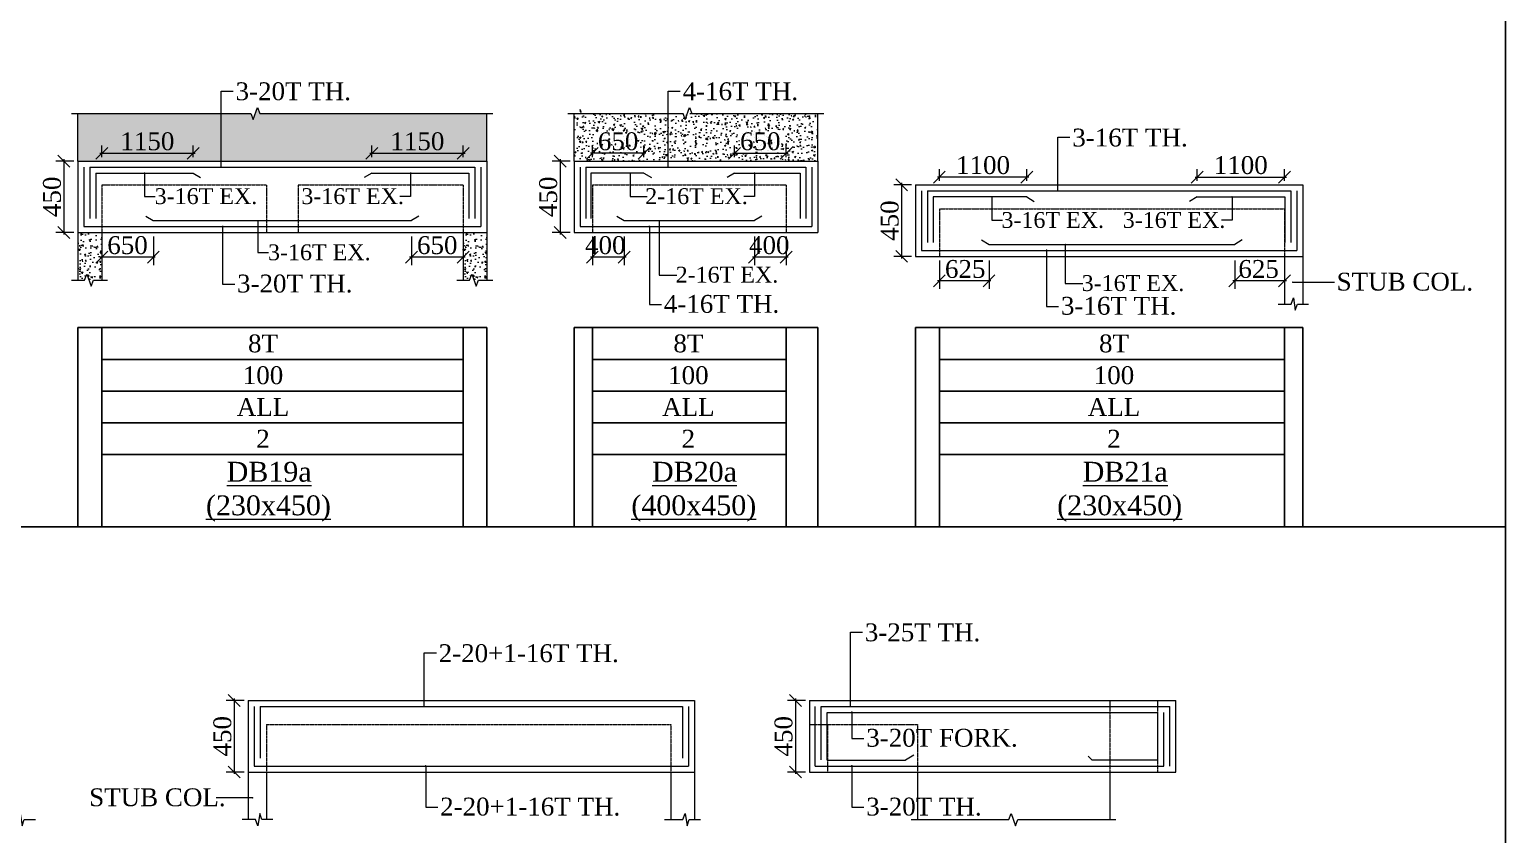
# Model space of a CAD drawing. Header units: millimetres. Extents: x 9787089 to 10042845, y -7706546 to -7623003.
# Drawn here: x 9947532 to 9966118, y -7682409 to -7672271 of the extents above; entities that cross this region are included whole.
import ezdxf
from ezdxf.enums import TextEntityAlignment as Align

# ---------------------------------------------------------------- set-up
doc = ezdxf.new("R2010")
doc.units = ezdxf.units.MM
doc.header["$LTSCALE"] = 10
doc.header["$PDMODE"] = 3
doc.linetypes.add('HIDDEN', pattern=[0.375, 0.25, -0.125])
doc.layers.add('S-COLUMN & WALL', color=7, linetype='Continuous', lineweight=18, true_color=0xfa321e)
for name, color, linetype, lineweight in [('S-CUT OUT LINE', 9, 'Continuous', 0), ('S-DIM L.S.', 7, 'Continuous', 0), ('S-HATCH', 8, 'Continuous', 0), ('S-L.S.SECTION', 5, 'Continuous', 0), ('S-L.S.SLAB LINE', 252, 'HIDDEN', 0), ('S-L.S.STEEL', 1, 'Continuous', 9), ('S-SECTION MARK', 7, 'Continuous', 0), ('S-TEXT', 7, 'Continuous', 0), ('S-TEXT L.S. BEAM NO.', 30, 'Continuous', 0), ('S-TEXT. L.S.', 7, 'Continuous', 0)]:
    doc.layers.add(name, color=color, linetype=linetype, lineweight=lineweight)
doc.layers.add('S-SHEET', color=250, linetype='Continuous')
doc.styles.add('135', font='arial.ttf', dxfattribs={"width": 0.8, "height": 135})
doc.styles.get("Standard").update_dxf_attribs({"font": 'arial.ttf'})
doc.styles.add('TEXT', font='times.ttf')
doc.dimstyles.new('75', dxfattribs={"dimtxt": 135, "dimasz": 90, "dimexe": 0.1, "dimexo": 0.03, "dimgap": 0.09, "dimtad": 1, "dimdec": 0, "dimzin": 0, "dimdsep": 46, "dimtxsty": '135', "dimblk": 'ARCHTICK', "dimcen": 0.09, "dimclrd": 256, "dimclre": 256, "dimclrt": 256, "dimadec": 0, "dimazin": 0, "dimtfac": 1, "dimtdec": 0, "dimtofl": 0, "dimtmove": 1, "dimatfit": 3, "dimldrblk": 'DOTSMALL', "dimfxl": 1, "dimtolj": 1, "dimtzin": 0, "dimlwd": -1, "dimlwe": -1, "dimarcsym": 0})
doc.dimstyles.new('SETU_1', dxfattribs={"dimtxt": 200, "dimasz": 150, "dimexe": 100, "dimexo": 50, "dimgap": 35, "dimtad": 1, "dimdec": 0, "dimzin": 0, "dimdsep": 46, "dimtxsty": 'Standard', "dimblk": 'OBLIQUE', "dimcen": 150, "dimdle": 25, "dimclrd": 256, "dimclre": 7, "dimclrt": 256, "dimadec": 0, "dimazin": 0, "dimtfac": 1, "dimtdec": 0, "dimtofl": 0, "dimtmove": 1, "dimatfit": 3, "dimfxl": 1, "dimtolj": 1, "dimtzin": 0, "dimlwd": -1, "dimlwe": 5, "dimarcsym": 1})
pattern_1 = [(50, (-302639.88, 96778.73), (182.184669, -15.9390855), [19.05, -209.55]), (355, (-302639.88, 96778.73), (-35.2434214, 191.0568452), [15.24, -167.6405842]), (100.4514447, (-302624.7, 96777.4), (146.941247, 175.117752), [16.1900088, -178.0902446]), (46.1842, (-302639.88, 96829.53), (271.079041, -42.042328), [28.575, -314.325]), (96.6355576, (-302617.3, 96826.03), (237.404134, 247.4261246), [24.285023, -267.135608]), (351.1841512, (-302639.88, 96829.53), (237.404134, 247.4261246), [22.859967, -251.459732]), (21, (-302614.48, 96816.83), (151.6143913, -102.2651982), [19.05, -209.55]), (326, (-302614.48, 96816.83), (61.8020283, 184.187966), [15.24, -167.64]), (71.451445, (-302601.85, 96808.3), (213.4164193, 81.922769), [16.1900088, -178.0899376]), (37.5, (-302639.885, 96778.73), (3.08860325, 84.55503887), [0, -165.608, 0, -170.18, 0, -168.275]), (7.5, (-302639.885, 96778.73), (66.8196625, 100.1805748), [0, -97.028, 0, -161.798, 0, -64.135]), (327.5, (-302696.53, 96778.73), (135.59059517, -5.728744), [0, -63.5, 0, -198.12, 0, -262.89]), (317.5, (-302721.93, 96778.73), (148.1291814, 25.426491), [0, -82.55, 0, -131.572, 0, -186.69])]

# ---------------------------------------------------------------- blocks, each defined once
blk = doc.blocks.new('_ArchTick')
at = {"color": 0, "linetype": 'ByBlock', "const_width": 0.15}
blk.add_lwpolyline([(-0.5, -0.5), (0.5, 0.5)], dxfattribs=at)
blk = doc.blocks.new('_Oblique')
at = {"color": 0, "linetype": 'ByBlock', "lineweight": -2}
blk.add_line((-0.5, -0.5), (0.5, 0.5), dxfattribs=at)
blk = doc.blocks.new('*D38')
at = {"layer": 'Defpoints', "color": 0, "transparency": 16777216}
for p in [(9948140, -7673928), (9947965, -7674828), (9948140, -7674828)]:
    blk.add_point(p, dxfattribs=at)
at = {"layer": 'S-DIM L.S.', "transparency": 16777216}
blk.add_line((9947965, -7673903), (9947965, -7674853), dxfattribs=at)
at = {"layer": 'S-DIM L.S.', "color": 7, "lineweight": 5, "transparency": 16777216}
for p, q in [((9948090, -7673928), (9947865, -7673928)), ((9948090, -7674828), (9947865, -7674828))]:
    blk.add_line(p, q, dxfattribs=at)
at = {"layer": 'S-DIM L.S.', "transparency": 16777216, "xscale": 150, "yscale": 150, "zscale": 150}
for p, rotation in [((9947965, -7673928), 90), ((9947965, -7674828), 270)]:
    blk.add_blockref('_Oblique', p, dxfattribs=dict(at, rotation=rotation))
at = {"layer": 'S-DIM L.S.', "transparency": 16777216, "insert": (9947816, -7674378), "char_height": 225, "attachment_point": 5, "rotation": 90, "style": 'TEXT'}
blk.add_mtext('\\A1;450', dxfattribs=at)
blk = doc.blocks.new('*D39')
at = {"layer": 'Defpoints', "color": 0, "transparency": 16777216}
for p in [(9954389, -7673928), (9954214, -7674828), (9954389, -7674828)]:
    blk.add_point(p, dxfattribs=at)
at = {"layer": 'S-DIM L.S.', "transparency": 16777216}
blk.add_line((9954214, -7673903), (9954214, -7674853), dxfattribs=at)
at = {"layer": 'S-DIM L.S.', "color": 7, "lineweight": 5, "transparency": 16777216}
for p, q in [((9954339, -7673928), (9954114, -7673928)), ((9954339, -7674828), (9954114, -7674828))]:
    blk.add_line(p, q, dxfattribs=at)
at = {"layer": 'S-DIM L.S.', "transparency": 16777216, "xscale": 150, "yscale": 150, "zscale": 150}
for p, rotation in [((9954214, -7673928), 90), ((9954214, -7674828), 270)]:
    blk.add_blockref('_Oblique', p, dxfattribs=dict(at, rotation=rotation))
at = {"layer": 'S-DIM L.S.', "transparency": 16777216, "insert": (9954064, -7674378), "char_height": 225, "attachment_point": 5, "rotation": 90, "style": 'TEXT'}
blk.add_mtext('\\A1;450', dxfattribs=at)
blk = doc.blocks.new('*D40')
at = {"layer": 'Defpoints', "color": 0, "transparency": 16777216}
for p in [(9958689, -7674228), (9958514, -7675128), (9958689, -7675128)]:
    blk.add_point(p, dxfattribs=at)
at = {"layer": 'S-DIM L.S.', "color": 7, "lineweight": 5, "transparency": 16777216}
for p, q in [((9958639, -7674228), (9958414, -7674228)), ((9958639, -7675128), (9958414, -7675128))]:
    blk.add_line(p, q, dxfattribs=at)
at = {"layer": 'S-DIM L.S.', "transparency": 16777216}
blk.add_line((9958514, -7674203), (9958514, -7675153), dxfattribs=at)
at = {"layer": 'S-DIM L.S.', "transparency": 16777216, "xscale": 150, "yscale": 150, "zscale": 150}
for p, rotation in [((9958514, -7674228), 90), ((9958514, -7675128), 270)]:
    blk.add_blockref('_Oblique', p, dxfattribs=dict(at, rotation=rotation))
at = {"layer": 'S-DIM L.S.', "transparency": 16777216, "insert": (9958364, -7674678), "char_height": 225, "attachment_point": 5, "rotation": 90, "style": 'TEXT'}
blk.add_mtext('\\A1;450', dxfattribs=at)
blk = doc.blocks.new('*D45')
at = {"layer": 'Defpoints', "color": 0, "transparency": 16777216}
for p in [(9950286, -7680722), (9950110, -7681622), (9950286, -7681622)]:
    blk.add_point(p, dxfattribs=at)
at = {"layer": 'S-DIM L.S.', "color": 7, "lineweight": 5, "transparency": 16777216}
for p, q in [((9950236, -7680722), (9950010, -7680722)), ((9950236, -7681622), (9950010, -7681622))]:
    blk.add_line(p, q, dxfattribs=at)
at = {"layer": 'S-DIM L.S.', "transparency": 16777216}
blk.add_line((9950110, -7680697), (9950110, -7681647), dxfattribs=at)
at = {"layer": 'S-DIM L.S.', "transparency": 16777216, "xscale": 150, "yscale": 150, "zscale": 150}
for p, rotation in [((9950110, -7680722), 90), ((9950110, -7681622), 270)]:
    blk.add_blockref('_Oblique', p, dxfattribs=dict(at, rotation=rotation))
at = {"layer": 'S-DIM L.S.', "transparency": 16777216, "insert": (9949961, -7681172), "char_height": 225, "attachment_point": 5, "rotation": 90, "style": 'TEXT'}
blk.add_mtext('\\A1;450', dxfattribs=at)
blk = doc.blocks.new('*D46')
at = {"layer": 'Defpoints', "color": 0, "transparency": 16777216}
for p in [(9957352, -7680722), (9957177, -7681622), (9957352, -7681622)]:
    blk.add_point(p, dxfattribs=at)
at = {"layer": 'S-DIM L.S.', "color": 7, "lineweight": 5, "transparency": 16777216}
for p, q in [((9957302, -7680722), (9957077, -7680722)), ((9957302, -7681622), (9957077, -7681622))]:
    blk.add_line(p, q, dxfattribs=at)
at = {"layer": 'S-DIM L.S.', "transparency": 16777216}
blk.add_line((9957177, -7680697), (9957177, -7681647), dxfattribs=at)
at = {"layer": 'S-DIM L.S.', "transparency": 16777216, "xscale": 150, "yscale": 150, "zscale": 150}
for p, rotation in [((9957177, -7680722), 90), ((9957177, -7681622), 270)]:
    blk.add_blockref('_Oblique', p, dxfattribs=dict(at, rotation=rotation))
at = {"layer": 'S-DIM L.S.', "transparency": 16777216, "insert": (9957027, -7681172), "char_height": 225, "attachment_point": 5, "rotation": 90, "style": 'TEXT'}
blk.add_mtext('\\A1;450', dxfattribs=at)
blk = doc.blocks.new('*D67')
at = {"layer": 'Defpoints', "color": 0, "transparency": 16777216}
for p in [(9952341, -7674828), (9952991, -7674828), (9952341, -7675137)]:
    blk.add_point(p, dxfattribs=at)
at = {"layer": 'S-DIM L.S.', "color": 7, "lineweight": 5, "transparency": 16777216}
for p, q in [((9952341, -7674878), (9952341, -7675237)), ((9952991, -7674878), (9952991, -7675237))]:
    blk.add_line(p, q, dxfattribs=at)
at = {"layer": 'S-DIM L.S.', "transparency": 16777216}
blk.add_line((9953016, -7675137), (9952316, -7675137), dxfattribs=at)
at = {"layer": 'S-DIM L.S.', "transparency": 16777216, "xscale": 150, "yscale": 150, "zscale": 150, "rotation": 180}
blk.add_blockref('_Oblique', (9952341, -7675137), dxfattribs=at)
at = {"layer": 'S-DIM L.S.', "transparency": 16777216, "xscale": 150, "yscale": 150, "zscale": 150}
blk.add_blockref('_Oblique', (9952991, -7675137), dxfattribs=at)
at = {"layer": 'S-DIM L.S.', "transparency": 16777216, "insert": (9952666, -7674988), "char_height": 225, "attachment_point": 5, "style": 'TEXT'}
blk.add_mtext('\\A1;650', dxfattribs=at)
blk = doc.blocks.new('*D68')
at = {"layer": 'Defpoints', "color": 0, "transparency": 16777216}
for p in [(9948441, -7674828), (9949091, -7674828), (9948441, -7675137)]:
    blk.add_point(p, dxfattribs=at)
at = {"layer": 'S-DIM L.S.', "color": 7, "lineweight": 5, "transparency": 16777216}
for p, q in [((9948441, -7674878), (9948441, -7675237)), ((9949091, -7674878), (9949091, -7675237))]:
    blk.add_line(p, q, dxfattribs=at)
at = {"layer": 'S-DIM L.S.', "transparency": 16777216}
blk.add_line((9949116, -7675137), (9948416, -7675137), dxfattribs=at)
at = {"layer": 'S-DIM L.S.', "transparency": 16777216, "xscale": 150, "yscale": 150, "zscale": 150, "rotation": 180}
blk.add_blockref('_Oblique', (9948441, -7675137), dxfattribs=at)
at = {"layer": 'S-DIM L.S.', "transparency": 16777216, "xscale": 150, "yscale": 150, "zscale": 150}
blk.add_blockref('_Oblique', (9949091, -7675137), dxfattribs=at)
at = {"layer": 'S-DIM L.S.', "transparency": 16777216, "insert": (9948766, -7674988), "char_height": 225, "attachment_point": 5, "style": 'TEXT'}
blk.add_mtext('\\A1;650', dxfattribs=at)
blk = doc.blocks.new('*D70')
at = {"layer": 'Defpoints', "color": 0, "transparency": 16777216}
for p in [(9949591, -7673830), (9948441, -7673928, 0), (9949591, -7673928, 0)]:
    blk.add_point(p, dxfattribs=at)
at = {"layer": 'S-DIM L.S.', "transparency": 16777216}
blk.add_line((9948416, -7673830), (9949616, -7673830), dxfattribs=at)
at = {"layer": 'S-DIM L.S.', "color": 7, "lineweight": 5, "transparency": 16777216}
for p, q in [((9948441, -7673878), (9948441, -7673730)), ((9949591, -7673878), (9949591, -7673730))]:
    blk.add_line(p, q, dxfattribs=at)
at = {"layer": 'S-DIM L.S.', "transparency": 16777216, "xscale": 150, "yscale": 150, "zscale": 150, "rotation": 180}
blk.add_blockref('_Oblique', (9948441, -7673830), dxfattribs=at)
at = {"layer": 'S-DIM L.S.', "transparency": 16777216, "xscale": 150, "yscale": 150, "zscale": 150}
blk.add_blockref('_Oblique', (9949591, -7673830), dxfattribs=at)
at = {"layer": 'S-DIM L.S.', "transparency": 16777216, "insert": (9949016, -7673680), "char_height": 225, "attachment_point": 5, "style": 'TEXT'}
blk.add_mtext('\\A1;1150', dxfattribs=at)
blk = doc.blocks.new('*D69')
at = {"layer": 'Defpoints', "color": 0, "transparency": 16777216}
for p in [(9952991, -7673830), (9951841, -7673928, 0), (9952991, -7673928, 0)]:
    blk.add_point(p, dxfattribs=at)
at = {"layer": 'S-DIM L.S.', "transparency": 16777216}
blk.add_line((9951816, -7673830), (9953016, -7673830), dxfattribs=at)
at = {"layer": 'S-DIM L.S.', "color": 7, "lineweight": 5, "transparency": 16777216}
for p, q in [((9951841, -7673878), (9951841, -7673730)), ((9952991, -7673878), (9952991, -7673730))]:
    blk.add_line(p, q, dxfattribs=at)
at = {"layer": 'S-DIM L.S.', "transparency": 16777216, "xscale": 150, "yscale": 150, "zscale": 150, "rotation": 180}
blk.add_blockref('_Oblique', (9951841, -7673830), dxfattribs=at)
at = {"layer": 'S-DIM L.S.', "transparency": 16777216, "xscale": 150, "yscale": 150, "zscale": 150}
blk.add_blockref('_Oblique', (9952991, -7673830), dxfattribs=at)
at = {"layer": 'S-DIM L.S.', "transparency": 16777216, "insert": (9952416, -7673680), "char_height": 225, "attachment_point": 5, "style": 'TEXT'}
blk.add_mtext('\\A1;1150', dxfattribs=at)
blk = doc.blocks.new('*D71')
at = {"layer": 'Defpoints', "color": 0, "transparency": 16777216}
for p in [(9956659, -7674828), (9957059, -7674828), (9956659, -7675137)]:
    blk.add_point(p, dxfattribs=at)
at = {"layer": 'S-DIM L.S.', "color": 7, "lineweight": 5, "transparency": 16777216}
for p, q in [((9956659, -7674878), (9956659, -7675237)), ((9957059, -7674878), (9957059, -7675237))]:
    blk.add_line(p, q, dxfattribs=at)
at = {"layer": 'S-DIM L.S.', "transparency": 16777216}
blk.add_line((9957084, -7675137), (9956634, -7675137), dxfattribs=at)
at = {"layer": 'S-DIM L.S.', "transparency": 16777216, "xscale": 150, "yscale": 150, "zscale": 150, "rotation": 180}
blk.add_blockref('_Oblique', (9956659, -7675137), dxfattribs=at)
at = {"layer": 'S-DIM L.S.', "transparency": 16777216, "xscale": 150, "yscale": 150, "zscale": 150}
blk.add_blockref('_Oblique', (9957059, -7675137), dxfattribs=at)
at = {"layer": 'S-DIM L.S.', "transparency": 16777216, "insert": (9956847, -7674988), "char_height": 225, "attachment_point": 5, "style": 'TEXT'}
blk.add_mtext('\\A1;400', dxfattribs=at)
blk = doc.blocks.new('*D72')
at = {"layer": 'Defpoints', "color": 0, "transparency": 16777216}
for p in [(9954619, -7674828), (9955019, -7674828), (9954619, -7675137)]:
    blk.add_point(p, dxfattribs=at)
at = {"layer": 'S-DIM L.S.', "color": 7, "lineweight": 5, "transparency": 16777216}
for p, q in [((9954619, -7674878), (9954619, -7675237)), ((9955019, -7674878), (9955019, -7675237))]:
    blk.add_line(p, q, dxfattribs=at)
at = {"layer": 'S-DIM L.S.', "transparency": 16777216}
blk.add_line((9955044, -7675137), (9954594, -7675137), dxfattribs=at)
at = {"layer": 'S-DIM L.S.', "transparency": 16777216, "xscale": 150, "yscale": 150, "zscale": 150, "rotation": 180}
blk.add_blockref('_Oblique', (9954619, -7675137), dxfattribs=at)
at = {"layer": 'S-DIM L.S.', "transparency": 16777216, "xscale": 150, "yscale": 150, "zscale": 150}
blk.add_blockref('_Oblique', (9955019, -7675137), dxfattribs=at)
at = {"layer": 'S-DIM L.S.', "transparency": 16777216, "insert": (9954782, -7674988), "char_height": 225, "attachment_point": 5, "style": 'TEXT'}
blk.add_mtext('\\A1;400', dxfattribs=at)
blk = doc.blocks.new('*D73')
at = {"layer": 'Defpoints', "color": 0, "transparency": 16777216}
for p in [(9957059, -7673830), (9956409, -7673928, 0), (9957059, -7673928, 0)]:
    blk.add_point(p, dxfattribs=at)
at = {"layer": 'S-DIM L.S.', "transparency": 16777216}
blk.add_line((9956384, -7673830), (9957084, -7673830), dxfattribs=at)
at = {"layer": 'S-DIM L.S.', "color": 7, "lineweight": 5, "transparency": 16777216}
for p, q in [((9956409, -7673878), (9956409, -7673730)), ((9957059, -7673878), (9957059, -7673730))]:
    blk.add_line(p, q, dxfattribs=at)
at = {"layer": 'S-DIM L.S.', "transparency": 16777216, "xscale": 150, "yscale": 150, "zscale": 150, "rotation": 180}
blk.add_blockref('_Oblique', (9956409, -7673830), dxfattribs=at)
at = {"layer": 'S-DIM L.S.', "transparency": 16777216, "xscale": 150, "yscale": 150, "zscale": 150}
blk.add_blockref('_Oblique', (9957059, -7673830), dxfattribs=at)
at = {"layer": 'S-DIM L.S.', "transparency": 16777216, "insert": (9956734, -7673680), "char_height": 225, "attachment_point": 5, "style": 'TEXT'}
blk.add_mtext('\\A1;650', dxfattribs=at)
blk = doc.blocks.new('*D74')
at = {"layer": 'Defpoints', "color": 0, "transparency": 16777216}
for p in [(9954619, -7673830), (9954619, -7673928, 0), (9955269, -7673928, 0)]:
    blk.add_point(p, dxfattribs=at)
at = {"layer": 'S-DIM L.S.', "transparency": 16777216}
blk.add_line((9955294, -7673830), (9954594, -7673830), dxfattribs=at)
at = {"layer": 'S-DIM L.S.', "color": 7, "lineweight": 5, "transparency": 16777216}
for p, q in [((9954619, -7673878), (9954619, -7673730)), ((9955269, -7673878), (9955269, -7673730))]:
    blk.add_line(p, q, dxfattribs=at)
at = {"layer": 'S-DIM L.S.', "transparency": 16777216, "xscale": 150, "yscale": 150, "zscale": 150, "rotation": 180}
blk.add_blockref('_Oblique', (9954619, -7673830), dxfattribs=at)
at = {"layer": 'S-DIM L.S.', "transparency": 16777216, "xscale": 150, "yscale": 150, "zscale": 150}
blk.add_blockref('_Oblique', (9955269, -7673830), dxfattribs=at)
at = {"layer": 'S-DIM L.S.', "transparency": 16777216, "insert": (9954944, -7673680), "char_height": 225, "attachment_point": 5, "style": 'TEXT'}
blk.add_mtext('\\A1;650', dxfattribs=at)
blk = doc.blocks.new('*D75')
at = {"layer": 'Defpoints', "color": 0, "transparency": 16777216}
for p in [(9962709, -7675128), (9963334, -7675128), (9962709, -7675437)]:
    blk.add_point(p, dxfattribs=at)
at = {"layer": 'S-DIM L.S.', "color": 7, "lineweight": 5, "transparency": 16777216}
for p, q in [((9962709, -7675178), (9962709, -7675537)), ((9963334, -7675178), (9963334, -7675537))]:
    blk.add_line(p, q, dxfattribs=at)
at = {"layer": 'S-DIM L.S.', "transparency": 16777216}
blk.add_line((9963359, -7675437), (9962684, -7675437), dxfattribs=at)
at = {"layer": 'S-DIM L.S.', "transparency": 16777216, "xscale": 150, "yscale": 150, "zscale": 150, "rotation": 180}
blk.add_blockref('_Oblique', (9962709, -7675437), dxfattribs=at)
at = {"layer": 'S-DIM L.S.', "transparency": 16777216, "xscale": 150, "yscale": 150, "zscale": 150}
blk.add_blockref('_Oblique', (9963334, -7675437), dxfattribs=at)
at = {"layer": 'S-DIM L.S.', "transparency": 16777216, "insert": (9963009, -7675288), "char_height": 225, "attachment_point": 5, "style": 'TEXT'}
blk.add_mtext('\\A1;625', dxfattribs=at)
blk = doc.blocks.new('*D76')
at = {"layer": 'Defpoints', "color": 0, "transparency": 16777216}
for p in [(9958989, -7675128), (9959614, -7675128), (9958989, -7675437)]:
    blk.add_point(p, dxfattribs=at)
at = {"layer": 'S-DIM L.S.', "color": 7, "lineweight": 5, "transparency": 16777216}
for p, q in [((9958989, -7675178), (9958989, -7675537)), ((9959614, -7675178), (9959614, -7675537))]:
    blk.add_line(p, q, dxfattribs=at)
at = {"layer": 'S-DIM L.S.', "transparency": 16777216}
blk.add_line((9959639, -7675437), (9958964, -7675437), dxfattribs=at)
at = {"layer": 'S-DIM L.S.', "transparency": 16777216, "xscale": 150, "yscale": 150, "zscale": 150, "rotation": 180}
blk.add_blockref('_Oblique', (9958989, -7675437), dxfattribs=at)
at = {"layer": 'S-DIM L.S.', "transparency": 16777216, "xscale": 150, "yscale": 150, "zscale": 150}
blk.add_blockref('_Oblique', (9959614, -7675437), dxfattribs=at)
at = {"layer": 'S-DIM L.S.', "transparency": 16777216, "insert": (9959314, -7675288), "char_height": 225, "attachment_point": 5, "style": 'TEXT'}
blk.add_mtext('\\A1;625', dxfattribs=at)
blk = doc.blocks.new('*D77')
at = {"layer": 'Defpoints', "color": 0, "transparency": 16777216}
for p in [(9962234, -7674228, 0), (9963334, -7674130), (9963334, -7674228, 0)]:
    blk.add_point(p, dxfattribs=at)
at = {"layer": 'S-DIM L.S.', "color": 7, "lineweight": 5, "transparency": 16777216}
for p, q in [((9962234, -7674178), (9962234, -7674030)), ((9963334, -7674178), (9963334, -7674030))]:
    blk.add_line(p, q, dxfattribs=at)
at = {"layer": 'S-DIM L.S.', "transparency": 16777216}
blk.add_line((9962209, -7674130), (9963359, -7674130), dxfattribs=at)
at = {"layer": 'S-DIM L.S.', "transparency": 16777216, "xscale": 150, "yscale": 150, "zscale": 150, "rotation": 180}
blk.add_blockref('_Oblique', (9962234, -7674130), dxfattribs=at)
at = {"layer": 'S-DIM L.S.', "transparency": 16777216, "xscale": 150, "yscale": 150, "zscale": 150}
blk.add_blockref('_Oblique', (9963334, -7674130), dxfattribs=at)
at = {"layer": 'S-DIM L.S.', "transparency": 16777216, "insert": (9962784, -7673980), "char_height": 225, "attachment_point": 5, "style": 'TEXT'}
blk.add_mtext('\\A1;1100', dxfattribs=at)
blk = doc.blocks.new('*D78')
at = {"layer": 'Defpoints', "color": 0, "transparency": 16777216}
for p in [(9958989, -7674130), (9958989, -7674228, 0), (9960089, -7674228, 0)]:
    blk.add_point(p, dxfattribs=at)
at = {"layer": 'S-DIM L.S.', "color": 7, "lineweight": 5, "transparency": 16777216}
for p, q in [((9958989, -7674178), (9958989, -7674030)), ((9960089, -7674178), (9960089, -7674030))]:
    blk.add_line(p, q, dxfattribs=at)
at = {"layer": 'S-DIM L.S.', "transparency": 16777216}
blk.add_line((9960114, -7674130), (9958964, -7674130), dxfattribs=at)
at = {"layer": 'S-DIM L.S.', "transparency": 16777216, "xscale": 150, "yscale": 150, "zscale": 150, "rotation": 180}
blk.add_blockref('_Oblique', (9958989, -7674130), dxfattribs=at)
at = {"layer": 'S-DIM L.S.', "transparency": 16777216, "xscale": 150, "yscale": 150, "zscale": 150}
blk.add_blockref('_Oblique', (9960089, -7674130), dxfattribs=at)
at = {"layer": 'S-DIM L.S.', "transparency": 16777216, "insert": (9959539, -7673980), "char_height": 225, "attachment_point": 5, "style": 'TEXT'}
blk.add_mtext('\\A1;1100', dxfattribs=at)

msp = doc.modelspace()

# ---------------------------------------------------------------- hatches: boundary and pattern name
at = {"layer": 'S-HATCH', "linetype": 'ByBlock'}
h = msp.add_hatch(dxfattribs=at)
h.set_pattern_fill('AR-CONC', color=256)
h.set_pattern_definition(pattern_1)
h.paths.add_polyline_path([(9953290.6, -7673328.3), (9950430, -7673328.3), (9950402.1, -7673251.4), (9950346.1, -7673405.1), (9950318.2, -7673328.3), (9948140.5, -7673328.3), (9948140.5, -7673928.3), (9953290.6, -7673928.3)])
h = msp.add_hatch(dxfattribs=at)
h.set_pattern_fill('AR-CONC', color=256)
h.set_pattern_definition([(50, (-298571.32, 96778.73), (182.184669, -15.9390855), [19.05, -209.55]), (355, (-298571.32, 96778.73), (-35.2434214, 191.0568452), [15.24, -167.6405842]), (100.4514447, (-298556.14, 96777.4), (146.941247, 175.117752), [16.1900088, -178.0902446]), (46.1842, (-298571.32, 96829.53), (271.079041, -42.042328), [28.575, -314.325]), (96.6355576, (-298548.73, 96826.03), (237.404134, 247.4261246), [24.285023, -267.135608]), (351.1841512, (-298571.32, 96829.53), (237.404134, 247.4261246), [22.859967, -251.459732]), (21, (-298545.92, 96816.83), (151.6143913, -102.2651982), [19.05, -209.55]), (326, (-298545.92, 96816.83), (61.8020283, 184.187966), [15.24, -167.64]), (71.451445, (-298533.29, 96808.3), (213.4164193, 81.922769), [16.1900088, -178.0899376]), (37.5, (-298571.32, 96778.73), (3.08860325, 84.55503887), [0, -165.608, 0, -170.18, 0, -168.275]), (7.5, (-298571.32, 96778.73), (66.8196625, 100.1805748), [0, -97.028, 0, -161.798, 0, -64.135]), (327.5, (-298627.964, 96778.73), (135.59059517, -5.728744), [0, -63.5, 0, -198.12, 0, -262.89]), (317.5, (-298653.36, 96778.73), (148.1291814, 25.426491), [0, -82.55, 0, -131.572, 0, -186.69])])
h.paths.add_polyline_path([(9954389.1, -7673334.8), (9954389.1, -7673928.3), (9957459.1, -7673928.3), (9957459.1, -7673328.3), (9954498.6, -7673328.3), (9954470.6, -7673251.4), (9954414.7, -7673405.1)])
h = msp.add_hatch(dxfattribs=at)
h.set_pattern_fill('AR-CONC', color=256)
h.set_pattern_definition(pattern_1)
h.paths.add_polyline_path([(9948440.5, -7675428.3), (9948335.9, -7675428.3), (9948308, -7675505.1), (9948252, -7675351.4), (9948224, -7675428.3), (9948140.5, -7675428.3), (9948140.5, -7674828.3), (9948440.5, -7674828.3)])
h = msp.add_hatch(dxfattribs=at)
h.set_pattern_fill('AR-CONC', color=256)
h.set_pattern_definition([(50, (-297789.88, 96778.73), (182.184669, -15.9390855), [19.05, -209.55]), (355, (-297789.88, 96778.73), (-35.2434214, 191.0568452), [15.24, -167.6405842]), (100.4514447, (-297774.7, 96777.4), (146.941247, 175.117752), [16.1900088, -178.0902446]), (46.1842, (-297789.88, 96829.53), (271.079041, -42.042328), [28.575, -314.325]), (96.6355576, (-297767.3, 96826.03), (237.404134, 247.4261246), [24.285023, -267.135608]), (351.1841512, (-297789.88, 96829.53), (237.404134, 247.4261246), [22.859967, -251.459732]), (21, (-297764.48, 96816.83), (151.6143913, -102.2651982), [19.05, -209.55]), (326, (-297764.48, 96816.83), (61.8020283, 184.187966), [15.24, -167.64]), (71.451445, (-297751.85, 96808.3), (213.4164193, 81.922769), [16.1900088, -178.0899376]), (37.5, (-297789.885, 96778.73), (3.08860325, 84.55503887), [0, -165.608, 0, -170.18, 0, -168.275]), (7.5, (-297789.885, 96778.73), (66.8196625, 100.1805748), [0, -97.028, 0, -161.798, 0, -64.135]), (327.5, (-297846.53, 96778.73), (135.59059517, -5.728744), [0, -63.5, 0, -198.12, 0, -262.89]), (317.5, (-297871.93, 96778.73), (148.1291814, 25.426491), [0, -82.55, 0, -131.572, 0, -186.69])])
h.paths.add_polyline_path([(9953290.5, -7675428.3), (9953185.9, -7675428.3), (9953158, -7675505.1), (9953102, -7675351.4), (9953074, -7675428.3), (9952990.5, -7675428.3), (9952990.5, -7674828.3), (9953290.5, -7674828.3)])

# ---------------------------------------------------------------- linework, layer by layer
at = {"layer": 'S-COLUMN & WALL', "color": 230, "ltscale": 0.1, "true_color": 0xff148a}
for p, q in [((9963333.9, -7675128.3), (9963333.9, -7675728.3)), ((9963563.9, -7675128.3, 0), (9963563.9, -7675728.3, 0)), ((9950285.5, -7681622.1, 0), (9950285.5, -7682222.1, 0)), ((9950515.6, -7681622.1), (9950515.6, -7682222.1))]:
    msp.add_line(p, q, dxfattribs=at)
at = {"layer": 'S-COLUMN & WALL', "color": 230, "ltscale": 0.1, "true_color": 0xff148a, "elevation": 0}
for points in [[(9963255.6, -7675728.3), (9963418.8, -7675728.3), (9963446.8, -7675651.4), (9963470.7, -7675805.1), (9963498.7, -7675728.3), (9963638.9, -7675728.3)], [(9950593.9, -7682222.1), (9950458.1, -7682222.1), (9950430.1, -7682145.3), (9950406.2, -7682299), (9950378.2, -7682222.1), (9950210.5, -7682222.1)]]:
    msp.add_lwpolyline(points, dxfattribs=at)
at = {"layer": 'S-CUT OUT LINE', "color": 5, "elevation": 0}
for points in [[(9948062.2, -7673328.3), (9950318.2, -7673328.3), (9950346.1, -7673405.1), (9950402.1, -7673251.4), (9950430, -7673328.3), (9953365.6, -7673328.3)], [(9954310.8, -7673328.3), (9955758, -7673328.3), (9955786, -7673405.1), (9955841.9, -7673251.4), (9955869.9, -7673328.3), (9957534.1, -7673328.3)], [(9948062.2, -7675428.3), (9948224, -7675428.3), (9948252, -7675351.4), (9948308, -7675505.1), (9948335.9, -7675428.3), (9948515.5, -7675428.3)], [(9952912.2, -7675428.3), (9953074, -7675428.3), (9953102, -7675351.4), (9953158, -7675505.1), (9953185.9, -7675428.3), (9953365.5, -7675428.3)], [(9958633.5, -7682222.1), (9959864.5, -7682222.1), (9959892.5, -7682145.3), (9959948.4, -7682299), (9959976.4, -7682222.1), (9961211.9, -7682222.1)]]:
    msp.add_lwpolyline(points, dxfattribs=at)
at = {"layer": 'S-L.S.SECTION'}
for p, q in [((9948140.5, -7673928.3, 0), (9948140.5, -7673328.3, 0)), ((9953290.6, -7673928.3, 0), (9953290.6, -7673328.3, 0)), ((9954389.1, -7673928.3, 0), (9954389.1, -7673328.3, 0)), ((9957459.1, -7673928.3, 0), (9957459.1, -7673328.3, 0)), ((9948140.5, -7673928.3, 0), (9953290.6, -7673928.3, 0)), ((9948140.5, -7673928.3, 0), (9948140.5, -7674828.3, 0)), ((9953290.6, -7673928.3, 0), (9953290.6, -7674828.3, 0)), ((9954389.1, -7673928.3), (9957459.1, -7673928.3, 0)), ((9954389.1, -7673928.3), (9954389.1, -7674828.3)), ((9957459.1, -7673928.3, 0), (9957459.1, -7674828.3, 0)), ((9958688.9, -7674228.3), (9963564, -7674228.3, 0)), ((9958688.9, -7674228.3), (9958688.9, -7675128.3)), ((9963564, -7674228.3, 0), (9963564, -7675128.3, 0)), ((9948140.5, -7674828.3, 0), (9953290.6, -7674828.3, 0)), ((9948140.5, -7674828.3, 0), (9948140.5, -7675428.3, 0)), ((9948440.5, -7674828.3, 0), (9948440.5, -7675428.3, 0)), ((9952990.5, -7674828.3, 0), (9952990.5, -7675428.3, 0)), ((9953290.5, -7674828.3, 0), (9953290.5, -7675428.3, 0)), ((9954389.1, -7674828.3), (9957459.1, -7674828.3, 0)), ((9958688.9, -7675128.3), (9963564, -7675128.3, 0)), ((9950285.6, -7680722.1), (9955905.5, -7680722.1, 0)), ((9950285.6, -7680722.1), (9950285.6, -7681622.1)), ((9955905.5, -7680722.1, 0), (9955905.5, -7681622.1, 0)), ((9957351.7, -7680722.1), (9961966.9, -7680722.1, 0)), ((9957351.8, -7680722.1), (9957351.8, -7681622.1)), ((9961966.9, -7681622.1, 0), (9961966.9, -7680722.1, 0)), ((9950285.6, -7681622.1), (9955905.5, -7681622.1, 0)), ((9955605.5, -7681622.1), (9955605.5, -7682222.1)), ((9955905.5, -7681622.1, 0), (9955905.5, -7682222.1, 0)), ((9957351.7, -7681622.1, 0), (9961966.9, -7681622.1, 0)), ((9958711.8, -7681622.1), (9958711.8, -7682222.1)), ((9961136.9, -7681622.1, 0), (9961136.9, -7682222.1, 0))]:
    msp.add_line(p, q, dxfattribs=at)
at = {"layer": 'S-L.S.SECTION', "elevation": 0}
for points in [[(9947152.2, -7682222.1), (9947385.4, -7682222.1), (9947413.4, -7682145.3), (9947437.3, -7682299), (9947465.3, -7682222.1), (9947605.5, -7682222.1)], [(9955527.2, -7682222.1), (9955760.3, -7682222.1), (9955788.3, -7682145.3), (9955812.3, -7682299), (9955840.3, -7682222.1), (9955980.5, -7682222.1)]]:
    msp.add_lwpolyline(points, dxfattribs=at)
at = {"layer": 'S-L.S.SLAB LINE', "ltscale": 0.3}
for p, q in [((9948440.6, -7674228.3, 0), (9950515.5, -7674228.3, 0)), ((9948440.6, -7674228.3, 0), (9948440.6, -7674828.3, 0)), ((9950515.5, -7674228.3, 0), (9950515.5, -7674828.3, 0)), ((9950915.5, -7674228.3, 0), (9952990.5, -7674228.3, 0)), ((9950915.5, -7674228.3, 0), (9950915.5, -7674828.3, 0)), ((9952990.5, -7674228.3, 0), (9952990.5, -7674828.3, 0)), ((9954619.1, -7674228.3, 0), (9957059.1, -7674228.3, 0)), ((9954619.1, -7674228.3, 0), (9954619.1, -7674828.3, 0)), ((9957059.1, -7674228.3, 0), (9957059.1, -7674828.3, 0)), ((9958989, -7674528.3, 0), (9963333.9, -7674528.3, 0)), ((9958989, -7674528.3, 0), (9958989, -7675128.3, 0)), ((9963333.9, -7674528.3), (9963333.9, -7675128.3)), ((9961136.9, -7680722.1, 0), (9961136.9, -7681622.1, 0)), ((9961736.9, -7680722.1), (9961736.9, -7681622.1)), ((9950515.6, -7681022.1), (9955605.5, -7681022.1, 0)), ((9950515.6, -7681022.1), (9950515.6, -7681622.1)), ((9955605.5, -7681022.1), (9955605.5, -7681622.1)), ((9957351.7, -7681022.1), (9957351.8, -7681022.1)), ((9957351.8, -7681022.1, 0), (9958711.8, -7681022.1, 0)), ((9957581.8, -7681022.1, 0), (9957581.8, -7681622.1, 0)), ((9958711.8, -7681022.1, 0), (9958711.8, -7681622.1, 0))]:
    msp.add_line(p, q, dxfattribs=at)
at = {"layer": 'S-L.S.STEEL'}
for p, q in [((9948215.5, -7674004.7, 0), (9948215.5, -7674753.3, 0)), ((9948290.5, -7674003.3, 0), (9948290.5, -7674652, 0)), ((9948365.5, -7674078.3, 0), (9948365.5, -7674652, 0)), ((9949590.5, -7674078.3, 0), (9949684, -7674135.5, 0)), ((9951840.5, -7674078.3, 0), (9951747, -7674135.5, 0)), ((9953065.6, -7674078.3, 0), (9953065.6, -7674652, 0)), ((9953140.6, -7674003.3, 0), (9953140.6, -7674652, 0)), ((9953215.6, -7674004.7, 0), (9953215.6, -7674753.3, 0)), ((9954464.1, -7674004.7), (9954464.1, -7674753.3)), ((9954539.1, -7674003.3), (9954539.1, -7674652)), ((9954601.1, -7674078.3, 0), (9954601.1, -7674652, 0)), ((9955269.1, -7674078.3, 0), (9955362.6, -7674135.5, 0)), ((9956409.1, -7674078.3, 0), (9956315.6, -7674135.5, 0)), ((9957234.1, -7674078.3, 0), (9957234.1, -7674652, 0)), ((9957309.1, -7674003.3, 0), (9957309.1, -7674652, 0)), ((9957384.1, -7674004.7, 0), (9957384.1, -7674753.3, 0)), ((9958763.9, -7674304.7), (9958763.9, -7675053.3)), ((9958838.9, -7674303.3), (9958838.9, -7674952)), ((9958909.9, -7674378.3, 0), (9958909.9, -7674952, 0)), ((9960088.9, -7674378.3, 0), (9960182.4, -7674435.5, 0)), ((9962233.9, -7674378.3, 0), (9962140.4, -7674435.5, 0)), ((9963341.2, -7674378.3, 0), (9963341.2, -7674952, 0)), ((9963414, -7674303.3, 0), (9963414, -7674952, 0)), ((9963489, -7674304.7, 0), (9963489, -7675053.3, 0)), ((9948997, -7674621, 0), (9949090.5, -7674678.3, 0)), ((9952434, -7674621, 0), (9952340.5, -7674678.3, 0)), ((9954925.6, -7674621, 0), (9955019.1, -7674678.3, 0)), ((9956752.6, -7674621, 0), (9956659.1, -7674678.3, 0)), ((9948215.5, -7674753.3, 0), (9953215.6, -7674753.3, 0)), ((9949090.5, -7674678.3, 0), (9952340.5, -7674678.3, 0)), ((9954464.1, -7674753.3), (9957384.1, -7674753.3, 0)), ((9955019.1, -7674678.3, 0), (9956659.1, -7674678.3, 0)), ((9959520.5, -7674921, 0), (9959614, -7674978.3, 0)), ((9959614, -7674978.3, 0), (9962708.9, -7674978.3, 0)), ((9962802.4, -7674921, 0), (9962708.9, -7674978.3, 0)), ((9958763.9, -7675053.3), (9963489, -7675053.3, 0)), ((9950360.6, -7680798.5), (9950360.6, -7681547.1)), ((9950435.6, -7680797.1), (9950435.6, -7681445.9)), ((9955755.5, -7680797.1, 0), (9955755.5, -7681445.9, 0)), ((9955830.5, -7680798.5, 0), (9955830.5, -7681547.1, 0)), ((9957426.7, -7681547.1), (9957426.7, -7680797.1)), ((9957501.7, -7680797.1), (9961891.9, -7680797.1, 0)), ((9957501.7, -7681467.5), (9957501.7, -7680797.1)), ((9957576.7, -7680872.1, 0), (9961741.9, -7680872.1, 0)), ((9957576.7, -7681472.1), (9957576.7, -7680872.1)), ((9961741.9, -7681471, 0), (9961741.9, -7680872.1, 0)), ((9961816.9, -7681547.1, 0), (9961816.9, -7680872.1, 0)), ((9961891.9, -7681547.1, 0), (9961891.9, -7680797.1, 0)), ((9957576.7, -7681472.1, 0), (9958561.9, -7681472.1, 0)), ((9958665.5, -7681408), (9958561.9, -7681472.1, 0)), ((9960912.2, -7681471, 0), (9960863.7, -7681420.7)), ((9961741.9, -7681471, 0), (9960912.2, -7681471, 0)), ((9950360.6, -7681547.1), (9955830.5, -7681547.1, 0)), ((9957426.7, -7681547.1), (9961816.9, -7681547.1, 0))]:
    msp.add_line(p, q, dxfattribs=at)
for points in [[(9948290.5, -7674003.3, 0), (9953140.6, -7674003.3, 0)], [(9948365.5, -7674078.3, 0), (9949590.5, -7674078.3, 0)], [(9951840.5, -7674078.3, 0), (9953065.6, -7674078.3, 0)], [(9954539.1, -7674003.3, 0), (9957309.1, -7674003.3, 0)], [(9955269.1, -7674078.3, 0), (9954601.1, -7674078.3, 0)], [(9956409.1, -7674078.3, 0), (9957234.1, -7674078.3, 0)], [(9958838.9, -7674303.3, 0), (9963414, -7674303.3, 0)], [(9960088.9, -7674378.3, 0), (9958909.9, -7674378.3, 0)], [(9962233.9, -7674378.3, 0), (9963341.2, -7674378.3, 0)], [(9950435.6, -7680797.1, 0), (9955755.5, -7680797.1, 0)]]:
    msp.add_polyline3d(points, dxfattribs=at)
at = {"layer": 'S-SHEET'}
for p, q in [((9948140.5, -7676024.8, 0), (9953290.5, -7676024.8, 0)), ((9948140.5, -7676024.8, 0), (9948140.5, -7678534, 0)), ((9948440.5, -7676024.8, 0), (9948440.5, -7678534, 0)), ((9952990.5, -7676024.8, 0), (9952990.5, -7678534, 0)), ((9953290.5, -7676024.8, 0), (9953290.5, -7678534, 0)), ((9954389.1, -7676024.8, 0), (9957459.1, -7676024.8, 0)), ((9954389.1, -7676024.8), (9954389.1, -7678534)), ((9954619.1, -7676024.8, 0), (9954619.1, -7678534, 0)), ((9957059.1, -7676024.8, 0), (9957059.1, -7678534, 0)), ((9957459.1, -7676024.8, 0), (9957459.1, -7678534, 0)), ((9958688.9, -7676024.8, 0), (9958688.9, -7678534, 0)), ((9958688.9, -7676024.8, 0), (9963563.9, -7676024.8, 0)), ((9958688.9, -7676024.8), (9958688.9, -7678534)), ((9958988.9, -7676024.8, 0), (9958988.9, -7678534, 0)), ((9963333.9, -7676024.8), (9963333.9, -7678534)), ((9963563.9, -7676024.8), (9963563.9, -7678534)), ((9948440.5, -7676424.8, 0), (9952990.5, -7676424.8, 0)), ((9954619.1, -7676424.8, 0), (9957059.1, -7676424.8, 0)), ((9958988.9, -7676424.8, 0), (9963333.9, -7676424.8, 0)), ((9948440.5, -7676824.8, 0), (9952990.5, -7676824.8, 0)), ((9954619.1, -7676824.8, 0), (9957059.1, -7676824.8, 0)), ((9958988.9, -7676824.8, 0), (9963333.9, -7676824.8, 0)), ((9948440.5, -7677224.8, 0), (9952990.5, -7677224.8, 0)), ((9954619.1, -7677224.8, 0), (9957059.1, -7677224.8, 0)), ((9958988.9, -7677224.8, 0), (9963333.9, -7677224.8, 0)), ((9948440.5, -7677624.8, 0), (9952990.5, -7677624.8, 0)), ((9954619.1, -7677624.8, 0), (9957059.1, -7677624.8, 0)), ((9958988.9, -7677624.8, 0), (9963333.9, -7677624.8, 0)), ((9914783.4, -7678534), (9966117.6, -7678534)), ((9948140.5, -7678534), (9953290.5, -7678534, 0)), ((9954389.1, -7678534, 0), (9957459.1, -7678534, 0)), ((9958688.9, -7678534, 0), (9963563.9, -7678534, 0))]:
    msp.add_line(p, q, dxfattribs=at)
msp.add_lwpolyline([(9914783.4, -7659318.1), (9966117.6, -7659318.1), (9966117.6, -7700977.7), (9914783.4, -7700977.7)], close=True, dxfattribs=at)

# ---------------------------------------------------------------- texts
at = {"layer": 'S-COLUMN & WALL', "color": 230, "ltscale": 0.1, "true_color": 0xff148a, "style": 'TEXT'}
for p in [(9963991.4, -7675558.9, 0), (9948283, -7682052.7, 0)]:
    msp.add_text('STUB COL.', height=225, dxfattribs=at).set_placement(p)
at = {"layer": 'S-TEXT', "linetype": 'ByBlock', "style": 'TEXT'}
for s, p in [('8T', (9950472.1, -7676224.8, 0)), ('8T', (9955828.2, -7676224.8, 0)), ('8T', (9961187.8, -7676224.8, 0)), ('100', (9950472.1, -7676624.8, 0)), ('100', (9955828.2, -7676624.8, 0)), ('100', (9961187.8, -7676624.8, 0)), ('ALL', (9950472.1, -7677024.8, 0)), ('ALL', (9955828.2, -7677024.8, 0)), ('ALL', (9961187.8, -7677024.8, 0)), ('2', (9950472.1, -7677424.8, 0)), ('2', (9955828.2, -7677424.8, 0)), ('2', (9961187.8, -7677424.8, 0))]:
    msp.add_text(s, height=225, dxfattribs=at).set_placement(p, align=Align.MIDDLE_CENTER)
at = {"layer": 'S-TEXT L.S. BEAM NO.', "color": 132, "linetype": 'ByBlock', "style": 'TEXT'}
for s, p in [('%%UDB19a', (9950014.4, -7677965.4, 0)), ('%%UDB21a', (9960794.2, -7677965.4, 0)), ('%%U(230x450)', (9949753.8, -7678388.4, 0)), ('%%U(230x450)', (9960472.6, -7678388.4, 0))]:
    msp.add_text(s, height=250, dxfattribs=at).set_placement(p)
at = {"layer": 'S-TEXT L.S. BEAM NO.', "color": 221, "linetype": 'ByBlock', "style": 'TEXT'}
for s, p in [('%%UDB20a', (9955370.5, -7677965.4, 0)), ('%%U(400x450)', (9955109.9, -7678388.4, 0))]:
    msp.add_text(s, height=250, dxfattribs=at).set_placement(p)
at = {"layer": 'S-TEXT. L.S.', "style": 'TEXT'}
for s, height, p in [('3-20T TH.', 225, (9950126.5, -7673161.1, 0)), ('4-16T TH.', 225, (9955756.1, -7673161.1, 0)), ('3-16T TH.', 225, (9960662.8, -7673744, 0)), ('3-16T EX.', 200, (9949107.8, -7674469.5, 0)), ('3-16T EX.', 200, (9950954.6, -7674469.5, 0)), ('2-16T EX.', 200, (9955284.7, -7674469.5, 0)), ('3-16T EX.', 200, (9959770.8, -7674769.5, 0)), ('3-16T EX.', 200, (9961298, -7674769.5, 0)), ('3-16T EX.', 200, (9950534.7, -7675176.7, 0)), ('3-20T TH.', 225, (9950144.9, -7675582.6, 0)), ('2-16T EX.', 200, (9955668.1, -7675458.5, 0)), ('3-16T EX.', 200, (9960780.8, -7675564.1, 0)), ('4-16T TH.', 225, (9955519, -7675839.1, 0)), ('3-16T TH.', 225, (9960519.9, -7675862.7, 0)), ('3-25T TH.', 225, (9958050, -7679975.2, 0)), ('2-20+1-16T TH.', 225, (9952683.9, -7680237.9, 0)), ('3-20T FORK.', 225, (9958068.3, -7681303.3, 0)), ('2-20+1-16T TH.', 225, (9952702.2, -7682170, 0)), ('3-20T TH.', 225, (9958068.3, -7682170, 0))]:
    msp.add_text(s, height=height, dxfattribs=at).set_placement(p)

# ---------------------------------------------------------------- dimensions: what is measured, and where the dimension line sits
at = {"layer": 'S-DIM L.S.'}
for base, p1, p2, picture, middle in [((9949590.5, -7673829.9, 0), (9948440.5, -7673928.3, 0), (9949590.5, -7673928.3, 0), '*D70', (9949015.5, -7673680.5, 0)), ((9952990.5, -7673829.9, 0), (9951840.5, -7673928.3, 0), (9952990.5, -7673928.3, 0), '*D69', (9952415.5, -7673680.5, 0)), ((9957059.1, -7673829.9, 0), (9956409.1, -7673928.3, 0), (9957059.1, -7673928.3, 0), '*D73', (9956734.1, -7673680.5, 0)), ((9963333.9, -7674129.9, 0), (9962233.9, -7674228.3, 0), (9963333.9, -7674228.3, 0), '*D77', (9962783.9, -7673980.5, 0))]:
    dim = msp.add_linear_dim(base=base, p1=p1, p2=p2, dimstyle='SETU_1', override={"dimtxt": 225, "dimtxsty": 'TEXT'}, dxfattribs=at)
    dim.commit()
    dim.dimension.update_dxf_attribs({"geometry": picture, "text_midpoint": middle})
for base, p1, p2, picture, middle in [((9954619.1, -7673829.9, 0), (9955269.1, -7673928.3, 0), (9954619.1, -7673928.3, 0), '*D74', (9954944.1, -7673680.5, 0)), ((9958988.9, -7674129.9, 0), (9960088.9, -7674228.3, 0), (9958988.9, -7674228.3, 0), '*D78', (9959538.9, -7673980.5, 0))]:
    dim = msp.add_linear_dim(base=base, p1=p1, p2=p2, angle=180, dimstyle='SETU_1', override={"dimtxt": 225, "dimtxsty": 'TEXT'}, dxfattribs=at)
    dim.commit()
    dim.dimension.update_dxf_attribs({"geometry": picture, "text_midpoint": middle})
at = {"layer": 'S-DIM L.S.', "color": 7}
for base, p1, p2, picture, middle in [((9947965.3, -7674828.3, 0), (9948140.5, -7673928.3, 0), (9948140.5, -7674828.3, 0), '*D38', (9947815.9, -7674378.3, 0)), ((9954213.9, -7674828.3, 0), (9954389, -7673928.3, 0), (9954389, -7674828.3, 0), '*D39', (9954064.4, -7674378.3, 0)), ((9958513.7, -7675128.3, 0), (9958688.9, -7674228.3, 0), (9958688.9, -7675128.3, 0), '*D40', (9958364.3, -7674678.3, 0)), ((9950110.4, -7681622.1, 0), (9950285.5, -7680722.1, 0), (9950285.5, -7681622.1, 0), '*D45', (9949960.9, -7681172.1, 0)), ((9957176.6, -7681622.1, 0), (9957351.7, -7680722.1, 0), (9957351.7, -7681622.1, 0), '*D46', (9957027.1, -7681172.1, 0))]:
    dim = msp.add_linear_dim(base=base, p1=p1, p2=p2, angle=90, dimstyle='SETU_1', override={"dimtxt": 225, "dimlfac": 0.5, "dimtxsty": 'TEXT'}, dxfattribs=at)
    dim.commit()
    dim.dimension.update_dxf_attribs({"geometry": picture, "text_midpoint": middle})
at = {"layer": 'S-DIM L.S.'}
for base, p1, p2, picture, middle in [((9948440.5, -7675137.2, 0), (9949090.5, -7674828.3, 0), (9948440.5, -7674828.3, 0), '*D68', (9948765.5, -7675137.2, 0)), ((9952340.5, -7675137.2, 0), (9952990.5, -7674828.3, 0), (9952340.5, -7674828.3, 0), '*D67', (9952665.5, -7675137.2, 0)), ((9954619.1, -7675137.2, 0), (9955019.1, -7674828.3, 0), (9954619.1, -7674828.3, 0), '*D72', (9954781.6, -7675137.2, 0)), ((9956659.1, -7675137.2, 0), (9957059.1, -7674828.3, 0), (9956659.1, -7674828.3, 0), '*D71', (9956846.6, -7675137.2, 0)), ((9958989, -7675437.2, 0), (9959614, -7675128.3, 0), (9958989, -7675128.3, 0), '*D76', (9959314, -7675437.2, 0)), ((9962708.9, -7675437.2), (9963333.9, -7675128.3), (9962708.9, -7675128.3), '*D75', (9963008.9, -7675437.2))]:
    dim = msp.add_linear_dim(base=base, p1=p1, p2=p2, dimstyle='SETU_1', override={"dimtxt": 225, "dimtxsty": 'TEXT'}, dxfattribs=at)
    dim.commit()
    dim.dimension.update_dxf_attribs({"geometry": picture, "text_midpoint": middle, "dimtype": 160})

# ---------------------------------------------------------------- leaders
at = {"layer": 'S-SECTION MARK'}
for points in [[(9949944.9, -7674003.3, 0), (9949944.9, -7673045.9, 0), (9950097.4, -7673045.9, 0)], [(9955574.5, -7674003.3, 0), (9955574.5, -7673045.9, 0), (9955727, -7673045.9, 0)], [(9960481.1, -7674303.3, 0), (9960481.1, -7673628.9, 0), (9960633.7, -7673628.9, 0)], [(9948978, -7674078.3, 0), (9948978, -7674373.4, 0), (9949112.5, -7674373.4, 0)], [(9952331.1, -7674078.3, 0), (9952331.1, -7674373.4, 0), (9952196.7, -7674373.4, 0)], [(9955095.9, -7674078.3, 0), (9955095.9, -7674373.4, 0), (9955310.4, -7674373.4, 0)], [(9956661.2, -7674078.3, 0), (9956661.2, -7674373.4, 0), (9956526.8, -7674373.4, 0)], [(9959648.3, -7674378.3, 0), (9959648.3, -7674673.4, 0), (9959782.8, -7674673.4, 0)], [(9962674.5, -7674378.3, 0), (9962674.5, -7674673.4, 0), (9962540.1, -7674673.4, 0)], [(9949963.2, -7674749.3, 0), (9949963.2, -7675477.8, 0), (9950115.8, -7675477.8, 0)], [(9950404.9, -7674678.3, 0), (9950404.9, -7675080.6, 0), (9950539.4, -7675080.6, 0)], [(9955337.3, -7674749.3, 0), (9955337.3, -7675734.3, 0), (9955489.9, -7675734.3, 0)], [(9955461.2, -7674678.3, 0), (9955461.2, -7675365.3, 0), (9955684.4, -7675365.3, 0)], [(9960573.9, -7674978.3, 0), (9960573.9, -7675470.8, 0), (9960797.2, -7675470.8, 0)], [(9960338.3, -7675049.3, 0), (9960338.3, -7675757.9, 0), (9960490.8, -7675757.9, 0)], [(9957868.3, -7680797.1, 0), (9957868.3, -7679860.1, 0), (9958020.9, -7679860.1, 0)], [(9952502.2, -7680797.1, 0), (9952502.2, -7680122.7, 0), (9952654.8, -7680122.7, 0)], [(9957886.6, -7680868.2, 0), (9957886.6, -7681198.5, 0), (9958039.2, -7681198.5, 0)], [(9952520.6, -7681543.2, 0), (9952520.6, -7682065.1, 0), (9952673.1, -7682065.1, 0)], [(9957886.6, -7681543.2, 0), (9957886.6, -7682065.1, 0), (9958039.2, -7682065.1, 0)]]:
    msp.add_leader(points, dimstyle='75', override={"dimasz": 75}, dxfattribs=at)
at = {"layer": 'S-SECTION MARK', "color": 230, "true_color": 0xff148a}
for points in [[(9963438.5, -7675453.6), (9963966.6, -7675453.6)], [(9950341, -7681947.5), (9949882.8, -7681947.5)]]:
    msp.add_leader(points, dimstyle='75', override={"dimasz": 75, "dimclrd": 230}, dxfattribs=at)

doc.saveas('drawing.dxf')
